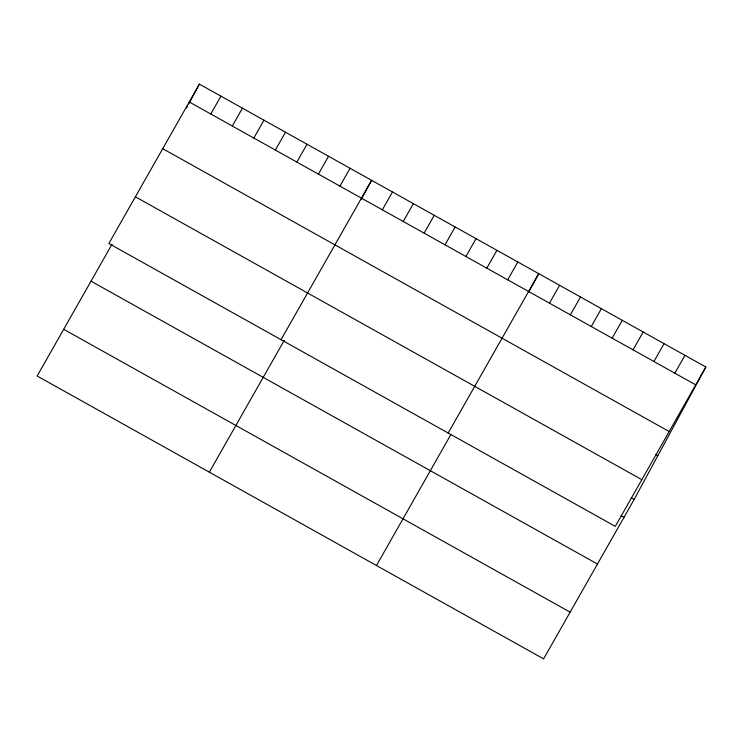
<?xml version="1.0" encoding="UTF-8"?>
<svg xmlns="http://www.w3.org/2000/svg" width="743" height="743" viewBox="0 0 743 743"><rect width="100%" height="100%" fill="white"/><g stroke="black" fill="none" stroke-linecap="round" stroke-linejoin="round"><path stroke-width="1.11" d="M186.493 107.986L187.561 105.998M188.638 104.011L199.393 84.135L705.85 366.996L634.141 499.482L543.607 658.865L37.15 376.004L112.026 244.206M361.377 199.189L371.593 180.308L281.049 339.69M528.505 292.528L538.721 273.656L448.178 433.03M199.393 84.135L108.859 243.518L615.306 526.369L705.85 366.996M210.78 114.004L220.922 96.163M232.308 126.022L242.441 108.181M253.827 138.049L263.969 120.199M275.356 150.067L285.498 132.226M296.884 162.085L307.017 144.244M318.403 174.113L328.545 156.262M339.932 186.131L350.064 168.289M209.34 472.176L284.216 340.378M382.348 209.823L392.48 191.973M403.235 221.488L413.377 203.647M424.123 233.153L434.265 215.312M445.02 244.828L455.153 226.977M465.907 256.493L476.049 238.652M486.804 268.158L496.937 250.317M507.692 279.832L517.825 261.982M376.478 565.516L450.797 434.692M549.476 303.163L559.609 285.321M570.364 314.837L580.506 296.986M591.261 326.502L601.393 308.651M612.148 338.167L622.281 320.326M633.036 349.832L643.178 331.991M653.933 361.507L664.066 343.656M674.82 373.172L684.962 355.33M189.261 101.986L695.708 384.837M162.726 148.693L669.183 431.544M655.818 454.651L657.806 455.765M135.393 196.811L641.841 479.672M631.16 497.819L634.141 499.482M621.018 515.661L624.009 517.332M91.017 281.179L597.474 564.039M63.684 329.298L570.141 612.158"/></g></svg>
